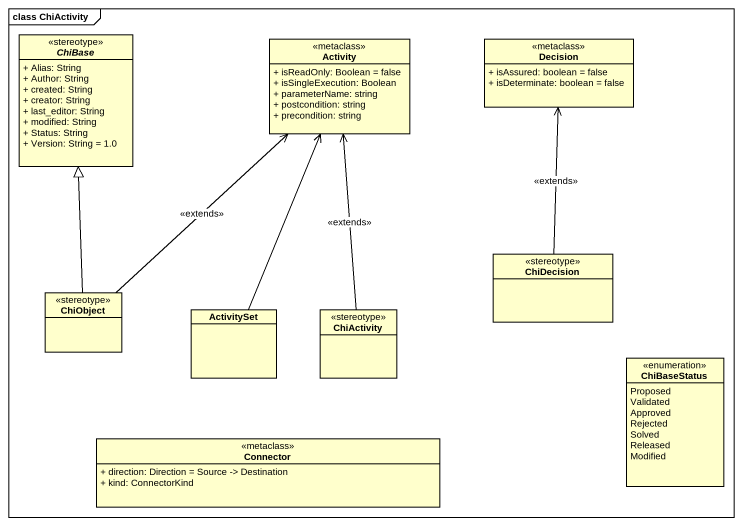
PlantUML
@startuml
mainframe class ChiActivity
hide circle
hide empty members
skinparam classAttributeIconSize 0
abstract class ChiBase <<stereotype>> {
  + Alias: String
  + Author: String
  + created: String
  + creator: String
  + last_editor: String
  + modified: String
  + Status: String
  + Version: String = 1.0
}
class Activity <<metaclass>> {
  + isReadOnly: Boolean = false
  + isSingleExecution: Boolean
  + parameterName: string
  + postcondition: string
  + precondition: string
}
class Decision <<metaclass>> {
  + isAssured: boolean = false
  + isDeterminate: boolean = false
}
class ChiDecision <<stereotype>>
class ChiObject <<stereotype>>
class ActivitySet
class ChiActivity <<stereotype>>
enum ChiBaseStatus {
  Proposed
  Validated
  Approved
  Rejected
  Solved
  Released
  Modified
}
class Connector <<metaclass>> {
  + direction: Direction = Source -> Destination
  + kind: ConnectorKind
}
ChiDecision -up-> Decision : <<extends>>
ChiObject -up-|> ChiBase
ChiObject -up-> Activity : <<extends>>
ActivitySet -up-> Activity
ChiActivity -up-> Activity : <<extends>>
@enduml
